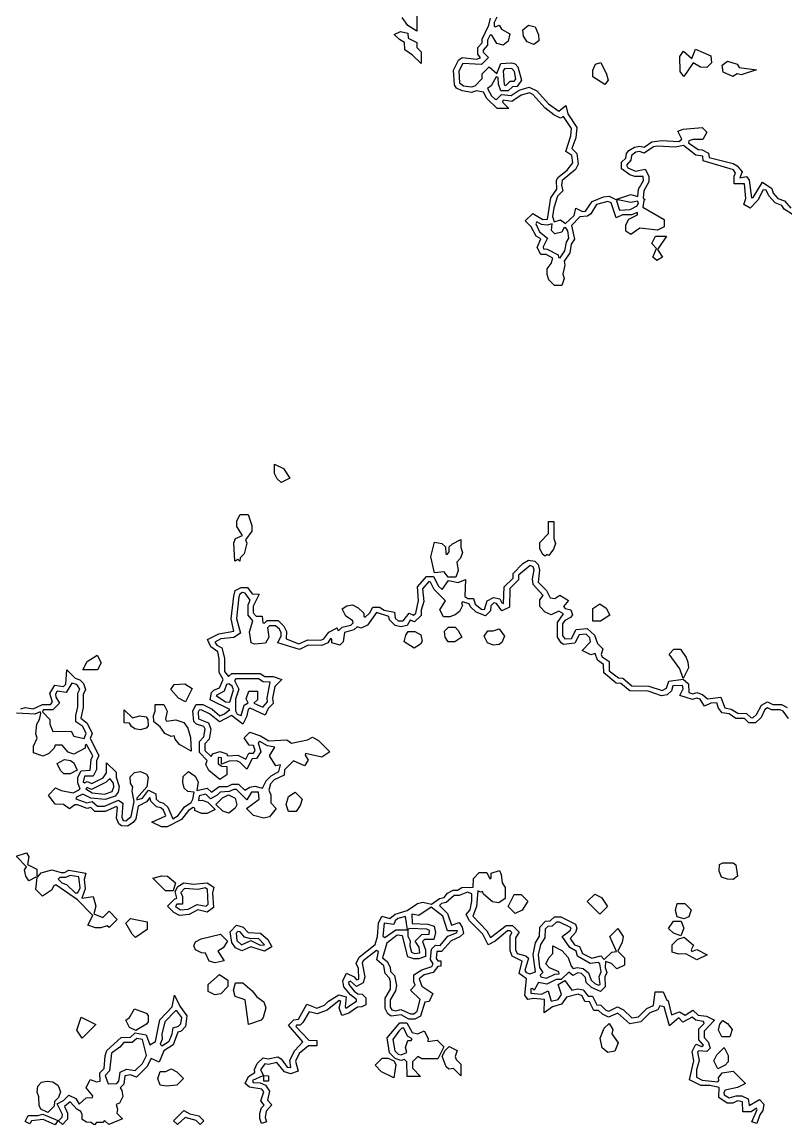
# Model space of a CAD drawing. Header units: metres. Extents: x 0 to 254, y 0 to 254.
# Drawn here: x 77.5 to 165.5, y -0.3 to 126.7 of the extents above; entities that cross this region are included whole.
import ezdxf

# ---------------------------------------------------------------- set-up
doc = ezdxf.new("R2010")
doc.units = ezdxf.units.M
doc.layers.add('contour_grooves', color=7, linetype='Continuous')

msp = doc.modelspace()

# ---------------------------------------------------------------- linework, layer by layer
at = {"layer": 'contour_grooves'}
for points in [[(122.98, 127.63), (122.97, 125.68), (121.96, 126.35), (121.28, 127.25)], [(166.26, 104.57), (165.29, 105.18), (165.02, 105.6), (164.24, 105.93), (163.52, 106.73), (163.21, 107.37), (162.89, 107.42), (162.25, 106.22), (161.38, 105.31), (160.66, 105.74), (160.88, 106.42), (160.71, 108.1), (159.53, 108.12), (159.53, 109), (159.69, 109.35), (159.44, 109.73), (155.97, 110.75), (155.91, 111.31), (155.13, 111.43), (153.7, 112.52), (152.72, 112.34), (150.7, 112.45), (150.26, 112.37), (149.17, 111.66), (148.62, 111.84), (148.21, 111.77), (147.72, 111.38), (147.65, 110.85), (147.15, 110.25), (147.29, 109.94), (148.17, 109.57), (149.29, 109.81), (149.7, 109), (149.7, 108.35), (149.11, 107.3), (149.07, 106.46), (149.29, 106.31), (149.11, 106.2), (149.02, 105.42), (151.48, 104), (151.48, 103.15), (150.72, 102.76), (148.65, 103), (147.62, 102.29), (147.06, 102.66), (147.06, 103.4), (147.39, 104.06), (148.39, 104.56), (148.41, 104.81), (147.69, 104.56), (146.66, 104.55), (145.93, 104.19), (145.35, 105.91), (144.97, 106.07), (143.69, 105.73), (143.01, 104.65), (142.64, 104.4), (141.76, 104.32), (140.78, 103.3), (141.14, 101.74), (140.77, 101.16), (140.61, 100.17), (139.97, 99.2), (140.03, 98.75), (139.8, 97.74), (139.96, 97.22), (139.69, 96.41), (138.84, 96.41), (138.19, 97.06), (137.98, 97.68), (137.98, 98.33), (138.47, 98.95), (138.65, 99.55), (137.88, 99.97), (137.25, 99.98), (136.85, 100.79), (137.27, 101.77), (136.72, 102.08), (136.15, 103.17), (135.48, 103.84), (136.36, 104.71), (137.5, 104.01), (138.02, 104.06), (138.42, 106.48), (139.12, 107.5), (139.07, 108.48), (139.21, 108.84), (140.31, 109.68), (140.95, 110.52), (140.84, 111.36), (140.15, 111.85), (140.71, 113.62), (140.81, 114.47), (139.89, 115.85), (139.53, 115.69), (138.78, 116.06), (137.74, 116.85), (136.36, 118.4), (135.95, 118.6), (135, 118.32), (133.92, 117.59), (132.94, 117.76), (132.86, 117.5), (133.58, 116.77), (132.22, 116.77), (131.06, 117.93), (130.65, 118.68), (129.87, 118.81), (129.29, 118.62), (128.2, 118.81), (127.56, 119.13), (127.31, 119.5), (127.21, 121.22), (127.79, 122.37), (128.2, 122.65), (129.84, 122.46), (130.32, 122.62), (130.01, 123.06), (130.01, 123.82), (130.51, 124.33), (130.52, 124.78), (131.27, 126.37), (131.45, 127.19)], [(132.19, 127.29), (131.89, 126.68), (131.89, 126.27), (132.06, 126.18), (132.48, 126.38), (132.73, 125.92), (133.71, 125.38), (133.5, 124.54), (132.92, 124.08), (132.19, 124.27), (131.64, 125.23), (131.42, 125.26), (131.12, 124.64), (131.12, 124.08), (130.61, 123.52), (130.64, 123.27), (131.24, 122.67), (130.43, 121.86), (128.27, 121.97), (127.81, 121.07), (127.88, 119.75), (128.35, 119.41), (129.28, 119.27), (129.7, 119.39), (130.5, 120.24), (130.52, 120.76), (131.33, 121.57), (132.18, 120.81), (132.67, 121.96), (133.9, 122.05), (134.29, 121.92), (134.63, 121.58), (135.04, 120.06), (134.54, 119.32), (133.99, 119.3), (133.49, 118.81), (132.64, 118.81), (132.38, 119.57), (132.34, 120.36), (132.11, 120.42), (131.53, 119.39), (131.14, 119.1), (131.6, 118.25), (132, 117.85), (132.17, 117.84), (132.73, 118.39), (133.85, 118.28), (134.77, 118.88), (135.92, 119.26), (136.8, 118.81), (138.13, 117.31), (139.32, 116.47), (140.14, 117.15), (140.39, 116.19), (141.43, 114.59), (141.28, 113.42), (140.85, 112.18), (141.4, 111.61), (141.55, 110.39), (141.24, 109.77), (139.72, 108.48), (139.65, 107.95), (139.8, 107.31), (139.2, 106.69), (138.76, 105.33), (138.61, 104.34), (138.82, 103.72), (139.53, 103.95), (140.09, 103.54), (141.11, 104.46), (141.29, 105.3), (142.05, 104.93), (142.41, 104.98), (143.16, 106.09), (144.5, 106.62), (145.13, 106.69), (145.91, 106.31), (147.62, 106.87), (148.43, 106.66), (148.5, 107.49), (149.09, 108.49), (149.04, 108.97), (148.08, 108.97), (147.51, 109.16), (146.55, 109.82), (146.55, 110.62), (147.05, 111.06), (147.12, 111.59), (147.4, 111.95), (148.04, 112.35), (148.65, 112.46), (149.16, 112.33), (150.05, 112.95), (151.19, 113.09), (153.15, 112.99), (153.51, 113.25), (153.06, 114.18), (153.67, 114.42), (155.86, 114.6), (156.38, 114.08), (155.94, 113.21), (154.78, 113.21), (154.32, 113.05), (154.29, 112.84), (155.37, 112.05), (155.83, 112.03), (156.57, 111.66), (156.66, 111.15), (159.43, 110.44), (159.87, 110.17), (160.45, 109.5), (160.2, 108.79), (160.96, 108.94), (161.26, 108.54), (161.52, 106.5), (161.73, 106.53), (162.81, 108.31), (163.86, 107.57), (164.04, 107.05), (164.58, 106.44), (165.33, 106.14), (166.07, 105.31)], [(77.36, 47.66), (77.88, 47.82), (78.81, 47.64), (79.85, 48.15), (80.79, 48.15), (81.01, 48.43), (80.73, 49.43), (81.3, 50.37), (82.3, 50.24), (82.55, 50.5), (82.67, 52.13), (83.63, 51.18), (84.15, 50.99), (84.59, 50.55), (84.82, 49.86), (84.55, 49.3), (84.54, 47.81), (84.29, 46.57), (85, 45.99), (85.59, 44.8), (85.36, 44.25), (86.37, 42.27), (86.07, 41.66), (86.07, 40.65), (85.7, 39.91), (84.7, 39.89), (84.56, 39.23), (84.71, 39.14), (85.01, 39.28), (85.54, 39.04), (86.87, 39.7), (87.25, 40.29), (87.25, 41.45), (88.36, 40.34), (88.36, 39.78), (88.7, 38.69), (88.6, 38.05), (88.24, 37.58), (87.09, 37.2), (85.44, 37.37), (84.5, 37.82), (83.78, 37.48), (83.72, 37.3), (84.99, 36.81), (85.6, 36.99), (86.21, 36.44), (87.02, 36.45), (88.61, 37.15), (89.14, 36.8), (89, 35.18), (89.16, 34.81), (89.47, 34.76), (90.07, 35.25), (90.43, 36.97), (90.2, 38.18), (90.28, 38.63), (90.01, 39.1), (89.96, 39.82), (90.46, 40.32), (91.15, 40.44), (91.85, 40.14), (92.02, 39.77), (91.88, 38.67), (90.73, 37.37), (90.73, 37.18), (91.38, 37.37), (92.07, 38.29), (92.94, 37.85), (92.97, 37.26), (93.31, 36.93), (93.81, 36.79), (94.29, 36.32), (94.88, 35), (95.51, 35.37), (96.23, 36.35), (96.98, 36.85), (97.18, 37.25), (97.35, 38.06), (96.59, 38.13), (96.19, 38.53), (96.03, 39.17), (96.08, 39.84), (96.68, 40.43), (97.45, 39.91), (97.79, 39.24), (97.63, 38.26), (98.83, 38.52), (99.34, 38.06), (100.2, 38.69), (101.18, 38.72), (101.73, 38.99), (102.44, 38.99), (103.19, 38.28), (103.73, 38.63), (104.34, 38.73), (105.21, 38.53), (105.63, 39.37), (106.21, 39.95), (107.08, 40.42), (107.29, 41.2), (106.76, 41.08), (106.02, 42.24), (106.64, 43.25), (105.8, 43.38), (104.9, 43.88), (104.72, 43.72), (105, 42.69), (104.51, 41.95), (104, 41.89), (103.41, 40.72), (102.65, 41.49), (102.25, 41.68), (101.35, 41.64), (100.49, 41.29), (100.47, 41.99), (100.11, 42.03), (100.11, 41.31), (100.53, 41.03), (101.09, 41.02), (101.09, 40.05), (100.28, 39.51), (99.01, 40.54), (98.67, 41.23), (98.84, 41.72), (97.94, 42.63), (97.94, 43.9), (98.44, 44.41), (98.59, 45.31), (98.46, 45.62), (97.59, 45.87), (97.28, 46.18), (97.18, 47.41), (97.55, 48.15), (98.33, 48.15), (99.42, 47.6), (100.31, 46.85), (100.85, 47.07), (101.46, 47.59), (99.18, 48.7), (99.32, 49.52), (99.61, 49.81), (100.26, 50.07), (100.68, 51.04), (100.23, 51.85), (100.23, 53.42), (100.05, 54.21), (99.27, 54.8), (98.86, 55.62), (100.17, 56.27), (101.9, 56.6), (101.61, 58.03), (101.89, 60.61), (102.06, 61.29), (102.75, 61.64), (103.49, 61.64), (104.02, 60.88), (104.83, 60.87), (104.15, 59.49), (104.14, 58.71), (104.48, 58.34), (105.16, 58.33), (105.26, 57.54), (105.44, 57.51), (105.75, 57.82), (107.02, 57.82), (107.65, 57.19), (107.96, 56.57), (107.95, 55.71), (109.38, 55.15), (110.43, 55.58), (111.93, 55.54), (112.27, 55.72), (112.83, 56.49), (113.81, 56.99), (113.83, 56.75), (113.99, 56.68), (114.39, 57.04), (115.4, 57.29), (115.65, 57.56), (115.57, 57.83), (114.81, 58.31), (114.4, 59.15), (114.93, 59.5), (115.59, 59.61), (116.23, 59.29), (116.86, 58.66), (116.87, 58.31), (117.02, 58.2), (117.58, 58.71), (117.91, 59.35), (118.68, 59.35), (119.23, 59.02), (120.43, 58.78), (120.47, 58.11), (120.82, 57.78), (121.42, 57.78), (122.11, 58.65), (122.59, 58.43), (122.86, 58.65), (123.18, 60.12), (123.06, 61.69), (124.08, 62.91), (124.89, 62.91), (125.46, 61.78), (125.89, 61.39), (126.62, 62.43), (127.73, 62.21), (128.57, 62.54), (128.5, 60.57), (128.86, 60.37), (129.52, 60.36), (129.7, 59.7), (130.43, 59.12), (130.79, 59.1), (131.09, 60.09), (131.81, 60.48), (132.55, 60.33), (132.79, 59.84), (132.97, 59.8), (133.06, 61.72), (134.06, 62.71), (134.08, 63.24), (135.21, 64.37), (135.84, 64.79), (136.56, 64.67), (136.94, 64.29), (137.11, 63.63), (136.96, 62.25), (137.92, 61.29), (138.34, 60.42), (138.87, 60.37), (139.47, 60.76), (140.45, 60.11), (139.87, 59.43), (140.07, 59.21), (140.71, 59.05), (140.93, 58.49), (140.68, 58.17), (140.04, 57.82), (139.78, 57.43), (139.77, 56.11), (140.02, 55.71), (140.79, 55.76), (141.32, 56.8), (142.6, 56.92), (143.43, 56.15), (143.79, 55.16), (144.4, 54.55), (144.21, 53.91), (144.33, 53.63), (145.12, 53.1), (145.15, 52.01), (146.2, 51.22), (146.72, 51.2), (147.73, 50.31), (149.69, 50.28), (151.24, 49.77), (151.73, 50.02), (152, 50.83), (153.67, 51.06), (154.28, 50.52), (154.3, 49.55), (154.76, 49.37), (155.25, 49.52), (155.89, 49.31), (156.45, 48.81), (158.01, 49.01), (158.45, 47.77), (159.19, 47.61), (159.94, 47.14), (160.97, 47.13), (161.46, 46.65), (161.7, 46.62), (162.11, 46.99), (162.68, 48.08), (163.39, 48.44), (163.98, 48.15), (165, 48.15), (165.65, 47.82)], [(165.79, 46.53), (165.16, 47.39), (164.83, 47.55), (163.83, 47.55), (163.37, 47.75), (163.08, 47.59), (162.64, 46.67), (161.99, 46.02), (161.24, 46.02), (160.72, 46.52), (159.73, 46.53), (158.94, 47.06), (158.15, 47.18), (157.72, 47.72), (157.54, 48.36), (156.86, 48.32), (156.13, 47.95), (155.62, 48.77), (155.24, 48.88), (154.73, 48.72), (153.29, 49.17), (153.67, 49.95), (153.57, 50.34), (152.46, 50.3), (152.31, 49.74), (151.83, 49.26), (151.15, 49.15), (149.61, 49.69), (147.5, 49.72), (146.48, 50.58), (145.96, 50.6), (144.52, 51.79), (144.5, 52.75), (143.8, 53.25), (143.53, 54.01), (143.03, 53.88), (142.02, 54.38), (142.99, 55.38), (142.89, 55.84), (142.48, 56.24), (141.69, 56.17), (141.2, 55.23), (139.88, 55.06), (139.59, 55.27), (139.17, 55.9), (139.17, 57.61), (139.88, 58.6), (139.35, 58.9), (138.45, 58.46), (137.77, 58.8), (137.14, 59.43), (137.14, 60.19), (137.54, 60.7), (136.38, 61.96), (136.32, 62.61), (136.48, 63.65), (136.38, 64), (136.03, 64.15), (134.71, 63.03), (134.68, 62.49), (133.69, 61.49), (133.66, 59.37), (132.79, 58.94), (132.15, 59.77), (131.84, 59.84), (131.49, 59.51), (131.45, 58.92), (130.9, 58.37), (129.8, 58.8), (129.15, 59.4), (129.02, 59.74), (128.24, 59.97), (128.11, 59.83), (128.23, 59.56), (127.88, 58.86), (127.41, 58.48), (126.8, 58.24), (126.05, 58.24), (125.65, 59.05), (126.29, 60.08), (124.97, 61.41), (124.56, 62.24), (124.36, 62.31), (123.65, 61.48), (123.79, 60.03), (123.49, 59.03), (123.48, 58.41), (122.73, 57.66), (122.22, 57.87), (121.86, 57.26), (121.14, 57.08), (120.48, 57.25), (119.83, 57.9), (119.75, 58.3), (118.34, 58.74), (117.3, 57.3), (116.57, 56.93), (116.1, 57.11), (115.71, 56.75), (114.65, 56.45), (114.49, 55.36), (114.1, 54.97), (113.21, 55.27), (113.2, 55.66), (113.04, 55.76), (112.72, 55.26), (112.05, 54.93), (110.47, 54.97), (109.48, 54.47), (106.96, 55.27), (107.35, 56.04), (107.36, 56.41), (107.15, 56.84), (106.72, 57.22), (106.03, 57.22), (105.78, 56.99), (105.92, 55.92), (105.56, 55.21), (104.29, 55.11), (103.91, 55.27), (103.7, 56.53), (104.11, 57.79), (103.54, 58.42), (103.54, 59.63), (103.77, 60.15), (103.2, 60.99), (102.89, 61.03), (102.59, 60.87), (102.49, 60.55), (102.21, 58.04), (102.67, 56.38), (101.89, 55.86), (100.4, 55.71), (99.72, 55.31), (99.94, 54.97), (100.52, 54.67), (100.83, 53.47), (100.85, 51.96), (101.28, 51.39), (101.68, 51.71), (104.95, 51.71), (105.46, 51.38), (106.43, 51.37), (107.45, 51.03), (106.64, 50.21), (106.35, 48.87), (106.45, 48.25), (105.87, 47.68), (105.5, 46.94), (103.79, 47.74), (103.56, 47.59), (103.36, 46.74), (102.94, 45.88), (101.62, 46.88), (100.24, 46.15), (99.09, 47.08), (98.16, 47.54), (97.91, 47.51), (97.78, 47.25), (97.85, 46.49), (98.99, 46.02), (99.24, 45.3), (99.05, 44.16), (98.55, 43.63), (98.56, 42.87), (99.29, 42.17), (99.47, 42.46), (100.28, 42.73), (101.09, 42.46), (101.19, 42.25), (102.37, 42.3), (103.27, 41.85), (103.65, 42.55), (104.17, 42.56), (104.36, 42.84), (104.19, 43.42), (103.68, 43.48), (103.11, 44.32), (103.76, 44.97), (104.99, 44.56), (105.95, 43.97), (108.01, 44.08), (108.54, 43.71), (110.39, 44.08), (110.97, 44.37), (111.65, 44.02), (112.96, 42.71), (112.05, 42.1), (110.17, 42.49), (110.11, 42.3), (110.48, 41.74), (110.05, 41.1), (108.78, 41.66), (107.73, 40.62), (107.7, 40.03), (106.57, 39.46), (106.14, 39.03), (105.92, 38.28), (106.18, 37.74), (106.18, 36.81), (106.77, 36.18), (106.01, 35.23), (105.38, 35.07), (104.19, 35.37), (103.37, 36.19), (104.84, 37.23), (104.76, 38.04), (103.93, 38.04), (103.41, 37.16), (102.22, 38.35), (101.9, 38.38), (101.38, 38.14), (100.34, 38.06), (99.97, 37.69), (99.2, 37.3), (98.67, 37.81), (97.93, 37.64), (97.84, 37.08), (98.24, 37.14), (98.91, 36.91), (99.76, 36.06), (98.82, 35.59), (98.17, 35.59), (97.43, 35.95), (97.41, 36.23), (97.22, 36.29), (96.7, 35.94), (95.89, 34.89), (94.24, 34.06), (93.59, 34.06), (92.48, 34.61), (94.08, 35.33), (93.79, 35.97), (93.5, 36.25), (92.99, 36.38), (92.34, 37.03), (92.22, 37.44), (91.85, 36.93), (90.89, 36.44), (90.63, 35), (90.31, 34.56), (89.67, 34.14), (88.97, 34.19), (88.66, 34.42), (88.39, 35.07), (88.5, 36.27), (88.39, 36.41), (87.09, 35.84), (85.9, 35.84), (85.45, 36.27), (85.01, 36.16), (83.91, 36.6), (83.59, 36.59), (82.97, 36.12), (82.3, 36.62), (81.32, 36.69), (80.55, 37.71), (81.38, 38.54), (82.02, 38.23), (83.42, 37.99), (84.22, 38.39), (83.94, 39.12), (83.94, 39.77), (84.31, 40.51), (85.36, 40.58), (85.47, 41.81), (85.65, 42.25), (84.95, 43.55), (84.8, 43.44), (84.8, 43.11), (83.48, 42.44), (82.81, 42.67), (82.14, 43.48), (81.31, 43.46), (81.23, 43.14), (80.61, 42.51), (79.95, 42.19), (78.85, 42.57), (78.85, 43.34), (79.25, 44.26), (79.09, 44.78), (79.23, 45.88), (79.51, 46.44), (79.68, 47.13), (79.6, 47.29), (78.97, 47.04), (76.89, 47.14)], [(76.82, 30.67), (78.01, 31.07), (78.3, 30.6), (78.15, 29.71), (79.2, 29.2), (79.2, 28.45), (79.32, 28.32), (79.72, 28.75), (80.94, 29.12), (82.01, 28.81), (82.4, 28.81), (82.91, 29.07), (84.86, 28.72), (84.68, 28), (84.8, 26.93), (84.38, 25.84), (85.72, 26.04), (86.03, 24.92), (85.79, 24.06), (86.81, 23.64), (87.55, 24.35), (88.48, 23.41), (87.55, 22.48), (87.3, 22.67), (86.58, 22.44), (85.98, 22.44), (85.09, 22.73), (85.65, 23.85), (83.9, 25.66), (81.4, 27.4), (81.17, 27.27), (80.91, 26.77), (79.88, 26.08), (79.11, 26.85), (79.27, 28.21), (79.09, 28.27), (78.29, 27.86), (77.93, 28.4), (77.81, 29.12), (78.01, 29.47), (76.82, 30.67)]]:
    msp.add_lwpolyline(points, dxfattribs=at)
for points in [[(135.18, 125.85), (135.83, 126.39), (136.6, 126.21), (136.99, 125.27), (137.03, 124.56), (136.45, 124.15), (135.71, 124.47), (135.28, 125.11), (135.18, 125.85)], [(120.39, 125.3), (121.11, 125.66), (121.96, 125.45), (122, 124.87), (122.97, 124.39), (122.98, 123.82), (123.48, 123.31), (123.48, 121.95), (122.5, 122.93), (121.61, 123.56), (121.58, 124.39), (120.97, 124.72), (120.39, 125.3)], [(153.26, 122.77), (153.68, 123.4), (154.67, 122.53), (155.08, 123.61), (156.84, 122.85), (156.92, 122.05), (156.39, 121.52), (155.67, 121.53), (154.8, 122.05), (153.72, 120.48), (153.3, 121.04), (153.26, 122.77)], [(143.24, 121.22), (143.58, 121.9), (144.16, 122.09), (144.84, 120.74), (145.01, 120.06), (144.63, 119.55), (143.24, 120.45), (143.24, 121.22)], [(158.15, 121.79), (158.76, 122.24), (159.89, 121.91), (160.09, 121.51), (162.09, 121.24), (160.34, 120.66), (159.86, 120.79), (159.37, 120.48), (158.28, 120.97), (158.15, 121.79)], [(133.04, 119.51), (133.25, 119.43), (133.75, 119.92), (134.2, 119.93), (134.38, 120.16), (134.22, 121.04), (133.94, 121.4), (133.09, 121.35), (132.92, 121.11), (133.04, 119.51)], [(145.98, 106.17), (146.34, 105.08), (147.56, 105.17), (148.37, 105.58), (148.52, 105.92), (148.38, 106.12), (147.62, 105.98), (146.13, 106.27), (145.98, 106.17)], [(136.68, 103.49), (137.12, 102.57), (138.05, 101.86), (137.54, 100.84), (137.59, 100.63), (138.01, 100.58), (139.26, 99.95), (139.29, 99.64), (139.5, 99.6), (140.02, 100.38), (140.21, 101.41), (140.5, 101.87), (140.38, 102.69), (140.16, 103.03), (139.93, 103.05), (139.68, 102.56), (138.87, 102.36), (138.5, 102.73), (138.58, 103.52), (137.98, 103.37), (137.36, 103.42), (136.79, 103.75), (136.68, 103.49)], [(150.05, 101.24), (150.48, 102.1), (151.74, 102.1), (150.72, 100.56), (151.26, 99.67), (150.64, 99.3), (150.17, 99.68), (150.6, 100.66), (150.05, 101.24)], [(106.59, 74.75), (106.59, 75.82), (107.61, 75.31), (108.35, 74.2), (107.34, 73.7), (106.9, 74.14), (106.59, 74.75)], [(102.01, 64.65), (101.89, 66.75), (102.08, 67.26), (102.9, 67.63), (102.27, 68.65), (102.27, 69.3), (102.64, 70.04), (103.55, 70.04), (103.97, 68.77), (103.97, 68.12), (103.24, 67.13), (103.39, 66.72), (103.09, 65.51), (102.63, 65.04), (102.61, 64.65), (102.37, 64.84), (102.01, 64.65)], [(137.14, 66.1), (137.14, 66.81), (138.15, 67.84), (138.15, 69.23), (138.75, 69.23), (138.75, 67.25), (138.94, 66.68), (138.72, 66.03), (138.18, 65.31), (137.96, 65.43), (137.78, 65.24), (137.46, 65.46), (137.14, 66.1)], [(125, 63.33), (124.58, 65.15), (125.02, 66.85), (125.87, 66.7), (126.28, 66.3), (126.31, 65.54), (126.47, 65.43), (126.69, 65.73), (126.7, 66.3), (127.08, 66.67), (128.06, 67.17), (128.06, 66.23), (128.25, 65.66), (128.03, 64.99), (127.6, 64.54), (127.73, 63.6), (127.47, 62.82), (126.59, 62.82), (126.13, 63.42), (125, 63.33)], [(143.24, 57.73), (143.24, 59.21), (144.05, 59.75), (144.79, 59.25), (145.2, 58.43), (144.14, 57.73), (143.24, 57.73)], [(121.52, 55.38), (121.72, 56.12), (122, 56.55), (122.74, 56.55), (123.45, 56.19), (123.6, 55.43), (123.4, 55.1), (122.69, 54.63), (121.52, 55.38)], [(126.18, 56.61), (126.62, 57.06), (127.38, 57.06), (127.76, 56.68), (128.15, 55.89), (127.35, 55.35), (126.58, 55.35), (126.25, 55.9), (126.18, 56.61)], [(130.72, 56.02), (131.18, 56.63), (131.79, 56.63), (132.45, 56.85), (133.07, 56.03), (132.76, 55.3), (132.47, 55.05), (131.79, 54.97), (131.11, 55.25), (130.72, 56.02)], [(84.52, 52.13), (85.02, 53.12), (86.16, 53.85), (86.61, 52.94), (86.21, 52.13), (84.52, 52.13)], [(153.67, 51.13), (153.29, 52.26), (152.03, 53.96), (152.58, 54.51), (153.37, 54.51), (154, 53.58), (154.18, 53.01), (154.29, 52.38), (153.67, 51.13)], [(102.14, 51.11), (101.99, 50.92), (102.5, 49.91), (102.1, 48.77), (102.1, 47.43), (102.3, 47.03), (102.75, 46.88), (103.09, 48.06), (103.57, 48.33), (103.34, 48.82), (103.62, 49.67), (104.65, 49.67), (104.65, 48.68), (104.2, 48.31), (105.26, 47.83), (105.79, 48.47), (105.74, 48.87), (106.09, 50.73), (105.28, 50.77), (104.74, 51.11), (102.14, 51.11)], [(79.93, 47.52), (79.88, 47.29), (80.72, 46.44), (80.73, 45.89), (81.04, 45.05), (83.16, 45.09), (83.48, 44.49), (84.65, 44.23), (84.91, 44.8), (84.52, 45.61), (83.69, 46.14), (83.69, 46.87), (83.94, 47.88), (83.94, 49.45), (84.16, 49.91), (83.83, 50.46), (83.24, 50.6), (82.58, 49.54), (81.57, 49.7), (81.36, 49.33), (81.39, 49), (81.83, 48.32), (81.06, 47.55), (79.93, 47.52)], [(94.66, 49.88), (95.03, 50.44), (96.27, 50.54), (97.1, 49.99), (96.34, 48.46), (95.52, 48.87), (94.66, 49.88)], [(99.87, 49.17), (100.93, 48.47), (101.43, 48.42), (101.86, 49.83), (101.71, 50.25), (101.33, 50.54), (101.06, 50.45), (100.79, 49.69), (99.87, 49.17)], [(89.29, 47.55), (90.24, 46.63), (91.08, 46.83), (91.8, 46.72), (92, 46.42), (92.03, 45.71), (91.79, 45.42), (91.13, 45.25), (90.49, 45.36), (90.12, 45.61), (89.88, 46.01), (89.29, 46.02), (89.29, 47.55)], [(92.64, 46.88), (92.85, 47.4), (92.85, 48.15), (93.84, 48.15), (94.23, 47.39), (94.02, 46.45), (94.15, 46.25), (95.22, 46.37), (96.13, 46.06), (96.61, 45.41), (96.9, 44.36), (97.01, 42.78), (95.66, 43.55), (95.16, 44.16), (95.05, 44.55), (94.68, 44.46), (93.96, 44.82), (93.44, 45.59), (92.69, 46.16), (92.64, 46.88)], [(81.55, 41.36), (82.41, 41.8), (83.08, 41.69), (83.46, 41.44), (83.88, 40.59), (83.04, 40.17), (82.34, 40.17), (81.96, 40.54), (81.55, 41.36)], [(85.52, 38.35), (85.03, 38.58), (84.85, 38.45), (85.58, 37.97), (87.02, 37.81), (87.9, 38.13), (88.09, 38.66), (88.03, 39.09), (87.64, 39.61), (87.22, 39.2), (85.52, 38.35)], [(99.85, 36.65), (100.61, 37.4), (101.29, 37.75), (102.06, 37.36), (102.25, 36.61), (102.05, 36.21), (101.34, 35.64), (100.62, 35.88), (99.85, 36.65)], [(107.94, 36.62), (108.2, 37.54), (108.97, 38.05), (109.78, 37.24), (109.54, 36.52), (109.09, 35.84), (108.2, 35.84), (107.94, 36.62)], [(157.8, 28.97), (157.85, 29.71), (158.24, 29.91), (159.43, 29.91), (159.71, 29.68), (159.9, 28.38), (159.42, 27.99), (158.76, 28.04), (158.08, 28.26), (157.8, 28.97)], [(81.88, 28.21), (81.69, 28.03), (82.1, 27.6), (82.62, 27.41), (83.64, 26.47), (83.95, 26.45), (84.2, 27.03), (84.05, 28.29), (83.06, 28.45), (82.53, 28.21), (81.88, 28.21)], [(92.56, 28.16), (93.63, 28.43), (94.27, 28.37), (95.2, 27.6), (94.93, 26.7), (94.04, 26.68), (92.56, 28.16)], [(103.21, 4.51), (103.61, 5.3), (104.34, 5.77), (104.27, 6.11), (104.61, 6.79), (105.27, 7.45), (105.85, 7.34), (106.96, 7.56), (107.37, 7.35), (108.06, 6.39), (108.47, 6.35), (108.37, 7.18), (108.94, 8.32), (109.85, 9.29), (108.2, 11.24), (108.81, 11.84), (109.37, 11.9), (110.32, 13.64), (111.46, 13.18), (112.34, 13.51), (112.81, 13.98), (113.99, 14.7), (114.83, 14.49), (114.71, 13.32), (114.82, 13.18), (116.03, 13.97), (116.02, 14.16), (115.34, 14.71), (114.59, 15.64), (114.47, 16.34), (114.9, 17.2), (115.75, 16.78), (116.04, 16.43), (116.31, 16.52), (116.26, 17.74), (115.98, 18.32), (116.33, 19.04), (118.17, 20.53), (118.47, 21.44), (118.56, 22.98), (118.96, 23.78), (119.88, 23.52), (120.48, 24.01), (121.87, 24.43), (123.06, 25.22), (123.69, 25.38), (124.69, 25.16), (125.61, 25.8), (126.12, 25.91), (126.51, 26.43), (127.18, 26.77), (127.68, 26.77), (128.17, 27.06), (129.48, 27.13), (129.5, 28.12), (130.18, 28.8), (131.03, 28.8), (131.4, 28.07), (131.53, 28.19), (131.54, 28.72), (132.51, 29.05), (132.71, 28.57), (132.8, 27.6), (133.15, 27.07), (133.15, 25.8), (132.41, 25.31), (131.69, 25.43), (130.68, 26.31), (130.56, 26.62), (130.31, 26.55), (130, 26.71), (129.84, 24.88), (129.44, 23.79), (131.06, 22.07), (131.48, 21.33), (133.27, 22.7), (134, 22.7), (134.76, 21.93), (134.34, 21.27), (134.34, 19.91), (134.53, 19.48), (135.53, 19.2), (135.83, 18.95), (135.44, 17.51), (135.58, 17.3), (135.99, 17.12), (136.64, 17.38), (136.37, 19.37), (136.64, 20.71), (137.13, 21.49), (137.14, 22.52), (137.82, 23.21), (138.34, 23.22), (138.84, 23.71), (139.56, 23.71), (141.24, 22.84), (141.43, 22.41), (141.26, 21.9), (140.63, 21.2), (141.15, 20.47), (141.71, 20.27), (142.06, 19.48), (143.13, 18.95), (144.17, 19.19), (144.57, 18.79), (145.45, 19.64), (145.98, 19.7), (145.21, 21.44), (146.13, 22.36), (146.74, 21.45), (146.63, 20.78), (146.15, 19.76), (146.9, 18.96), (146.9, 18.14), (146.03, 17.71), (145.39, 18.34), (144.73, 18.55), (144.69, 17.87), (144.88, 17.28), (144.64, 16.77), (144.68, 15.65), (144.13, 15.1), (143.09, 15.55), (142.5, 16.14), (142.4, 16.7), (141.93, 17.17), (141.54, 17.24), (140.94, 16.94), (140.49, 17.33), (139.6, 16.5), (139.03, 16.49), (137.97, 15.96), (136.99, 16.14), (136.5, 15.27), (136.3, 15.45), (136.13, 15.39), (136.11, 14.9), (137.36, 14.81), (138.12, 15.18), (138.44, 13.99), (139.28, 14.16), (139.66, 14.77), (139.26, 15.9), (140.03, 16.36), (140.85, 15.27), (141.48, 15.41), (142.16, 15.3), (142.72, 14.58), (143.22, 14.55), (143.72, 13.57), (144.18, 13.53), (144.76, 12.96), (145.11, 12.83), (146.09, 13.32), (146.77, 12.97), (147.76, 12.06), (148.5, 12.18), (149.48, 13.15), (150.25, 13.48), (150.42, 15.06), (151.36, 15.06), (151.77, 14.12), (151.93, 14.04), (152.33, 12.42), (153.24, 12.75), (153.9, 12.39), (154.78, 12.94), (155.38, 12.37), (156.34, 12.26), (157.28, 11.79), (156.07, 10.55), (156.07, 9.8), (156.53, 9.32), (156.78, 8.57), (156.39, 8.18), (155.47, 8.25), (155.32, 8.13), (155.5, 7.14), (155.21, 6.07), (155.18, 5.22), (155.84, 4.88), (157.65, 4.71), (157.78, 4.84), (157.73, 5.17), (158.15, 5.72), (159.41, 5.93), (160.85, 4.5), (159.93, 4.04), (158.51, 3.75), (158.35, 3.48), (158.39, 3.19), (158.95, 2.85), (159.76, 3.1), (160.41, 3.1), (161.15, 2.73), (161.27, 1.96), (162.44, 2.66), (162.95, 2.14), (162.83, 1.41), (162.48, 0.88), (162.15, -0.09), (161.58, 0.09), (162.17, 1.52), (162.11, 1.68), (161.48, 1.23), (160.55, 1.23), (160.48, 2.39), (159.92, 2.5), (159.39, 2.25), (158.72, 2.25), (157.75, 2.89), (157.81, 4.06), (156.74, 4.28), (155.69, 4.28), (154.37, 4.94), (154.87, 7.1), (154.69, 8.2), (155.1, 9.02), (155.82, 8.78), (156.01, 8.9), (155.46, 9.55), (155.46, 10.81), (156.07, 11.43), (156, 11.65), (155.12, 11.81), (154.68, 12.13), (153.62, 11.58), (153.15, 12.07), (152.07, 11.15), (151.46, 13.35), (150.99, 13.44), (150.74, 13), (149.82, 12.64), (148.77, 11.59), (147.52, 11.38), (146.14, 12.62), (145.07, 12.14), (144.38, 12.48), (143.92, 12.92), (143.36, 12.93), (142.86, 13.91), (142.34, 13.95), (142.01, 14.6), (141.55, 14.79), (140.23, 14.44), (139.63, 13.65), (138.59, 13.34), (137.64, 12.63), (137.68, 14.19), (136.41, 14.29), (135.77, 14.18), (135.43, 14.68), (135.6, 16.56), (134.76, 17.19), (135.12, 18.58), (133.96, 19.16), (133.75, 19.79), (133.74, 21.47), (133.93, 21.91), (133.73, 22.09), (133.43, 22.08), (132.01, 20.88), (131.19, 20.47), (130.57, 21.7), (129.04, 23.24), (128.67, 23.98), (129.13, 24.52), (129.33, 25.49), (129.33, 26.33), (128.81, 26.55), (127.85, 26.17), (127.29, 26.15), (126.37, 25.34), (125.84, 25.23), (125.6, 24.99), (126.5, 24.09), (126.98, 22.73), (127.87, 23.04), (128.22, 22.51), (128.34, 21.78), (127.94, 21.39), (126.95, 20.95), (125.83, 19.7), (125.29, 19.7), (125.21, 18.9), (125.39, 18.64), (125.73, 18.62), (125.73, 18.02), (125.4, 17.99), (124.87, 17.3), (123.83, 17.03), (123.24, 16.54), (123.56, 15.7), (124.84, 14.86), (124.39, 13.95), (123.91, 13.88), (123.41, 12.25), (122.74, 11.92), (122.07, 11.92), (121.18, 12.4), (120.04, 12.26), (119.64, 12.52), (119.32, 13.16), (119.32, 14.34), (119.96, 15.36), (119.96, 16.22), (119.85, 16.65), (119.32, 17.18), (119.17, 18.05), (118.39, 18.73), (118.55, 19.7), (118.34, 19.83), (116.82, 18.64), (116.67, 18.38), (117, 16.8), (116.82, 16.08), (116.02, 15.68), (115.33, 16.29), (115.11, 16.19), (115.16, 15.91), (115.76, 15.15), (116.19, 14.82), (116.69, 14.81), (117.12, 14.38), (117.12, 13.56), (116.64, 13.32), (116.15, 13.31), (115.17, 12.62), (114.34, 12.35), (114.04, 13.23), (114.23, 13.93), (114.05, 14.05), (112.65, 12.96), (111.51, 12.53), (110.57, 12.75), (109.84, 11.52), (109.56, 11.24), (109.13, 11.22), (109.06, 11.06), (110.56, 9.49), (111.47, 9.46), (111.47, 8.86), (110.51, 8.85), (109.44, 7.97), (108.99, 7.06), (109.31, 5.92), (108.42, 5.62), (107.75, 5.85), (106.85, 6.94), (105.9, 6.71), (105.49, 6.78), (104.96, 6.09), (105.31, 5.42), (105.88, 5.39), (105.88, 4.79), (105.37, 4.79), (105.36, 5.27), (105.23, 5.39), (104.06, 4.86), (104.13, 4.63), (104.92, 4.57), (105.56, 4.32), (106.02, 3.63), (105.77, 2.6), (106.3, 2.04), (105.62, 1.33), (105.5, 0.58), (105.65, 0.09), (105.08, -0.09), (104.9, 0.46), (104.9, 1.07), (105.1, 1.69), (105.39, 2.01), (105, 2.49), (105.37, 3.53), (105.13, 3.85), (103.71, 4.08), (103.21, 4.51)], [(95.13, 26.6), (95.46, 27.18), (96.14, 27.63), (97.26, 27.45), (98.84, 27.62), (99.6, 27.11), (99.45, 26.48), (99.56, 24.79), (98.82, 24.23), (97.76, 24.49), (96.78, 23.96), (95.65, 23.87), (95.01, 24.19), (94.25, 24.94), (95.06, 25.75), (95.35, 25.83), (95.13, 26.6)], [(96, 25.15), (95.33, 25.14), (95.17, 24.9), (95.76, 24.5), (96.65, 24.57), (97.7, 25.13), (98.73, 24.92), (98.96, 25.15), (98.88, 26.85), (98.61, 27.02), (97.78, 26.85), (96.23, 26.98), (95.8, 26.49), (96, 26.03), (96, 25.15)], [(133.51, 24.88), (134.2, 26.26), (135.01, 26.26), (135.78, 25.49), (135.1, 24.45), (134.32, 24.07), (133.51, 24.88)], [(142.61, 25.45), (143.48, 26.32), (144.26, 25.94), (144.95, 24.9), (144.05, 24.01), (142.61, 25.45)], [(119.58, 18.56), (119.92, 17.89), (119.94, 17.42), (120.4, 16.95), (120.64, 15.78), (120.54, 15.18), (119.92, 14.15), (119.92, 13.31), (120.09, 12.97), (120.58, 12.86), (121.15, 13.04), (122.26, 12.52), (122.62, 12.53), (123.03, 12.83), (123.36, 14.18), (122.25, 15.27), (122.78, 15.84), (122.63, 16.22), (122.63, 17.01), (123.56, 17.59), (124.7, 17.98), (124.85, 18.29), (124.56, 18.77), (124.66, 19.98), (125.12, 20.43), (125.66, 20.38), (126.55, 21.46), (127.56, 21.87), (127.66, 22.08), (126.53, 22.1), (125.97, 23.77), (124.64, 24.83), (123.23, 23.87), (122.41, 24), (122.43, 22.92), (124.25, 22.87), (124.97, 22.63), (125.12, 21.89), (124.96, 21.08), (123.85, 21.08), (123.62, 20.86), (123.99, 19.9), (123.99, 19.13), (123.23, 18.87), (122.62, 18.87), (121.93, 19.11), (121.34, 21.51), (120.73, 21.59), (119.53, 20.67), (119.03, 18.98), (119.58, 18.56)], [(152.78, 24.43), (152.98, 25.24), (153.85, 25.24), (154.58, 24.51), (154.3, 23.7), (153.74, 23.46), (152.97, 23.68), (152.78, 24.43)], [(89.48, 22.97), (90, 23.49), (91.92, 23.14), (91.92, 22.24), (90.57, 21.33), (90.2, 21.7), (89.48, 22.97)], [(119.08, 21.46), (119.3, 21.32), (120.57, 22.19), (121.91, 22.22), (121.69, 23.75), (120.8, 23.5), (120.48, 23.22), (120.32, 22.82), (119.24, 22.98), (119.08, 21.46)], [(136.97, 19.33), (137.13, 17.86), (137.48, 17.27), (137.19, 16.97), (137.26, 16.78), (137.93, 16.63), (138.89, 17.1), (139.36, 17.15), (139.33, 17.37), (138.28, 17.82), (137.83, 18.27), (138.21, 19.01), (138.65, 19.47), (138.66, 20.34), (139.68, 19.83), (140.41, 19), (140.74, 18), (140.99, 17.74), (141.46, 17.87), (142.13, 17.76), (142.76, 17.24), (143.07, 16.42), (143.47, 16.02), (143.91, 15.81), (144.1, 15.92), (143.99, 16.83), (144.23, 17.35), (144.07, 18.27), (143.88, 18.45), (142.94, 18.32), (141.5, 19.17), (141.32, 19.74), (140.6, 20.17), (139.74, 21.45), (140.64, 22.12), (140.76, 22.43), (139.4, 23.1), (139.06, 23.09), (138.58, 22.61), (138.06, 22.59), (137.75, 22.28), (137.73, 21.28), (137.22, 20.52), (136.97, 19.33)], [(151.98, 22.36), (152.55, 23.21), (153.42, 23.21), (153.74, 22.4), (153.39, 21.51), (152.54, 21.8), (151.98, 22.36)], [(97.31, 20.36), (97.5, 20.83), (98.13, 21.15), (100.36, 21.72), (101.17, 20.91), (100.66, 20.14), (100.06, 19.75), (100.79, 18.65), (99.77, 18.4), (99.05, 18.58), (98.64, 19.51), (98.17, 19.55), (97.5, 19.89), (97.31, 20.36)], [(101.47, 21.98), (102.23, 22.74), (102.98, 22.49), (103.56, 21.89), (104.98, 21.81), (105.84, 21.09), (106.27, 20.25), (105.42, 19.74), (103.85, 20.26), (102.82, 19.77), (102.11, 20.13), (101.68, 20.76), (101.47, 21.98)], [(103.15, 21.37), (102.64, 21.97), (102.38, 22.02), (102.16, 21.8), (102.27, 20.97), (102.77, 20.47), (103.85, 20.96), (104.94, 20.45), (105.43, 20.48), (104.73, 21.19), (103.86, 21.16), (103.15, 21.37)], [(121.95, 22.19), (121.96, 21.46), (122.22, 20.93), (122.17, 20.37), (122.38, 19.64), (122.73, 19.47), (123.32, 19.54), (123.26, 20.21), (122.8, 20.91), (123.57, 21.68), (124.42, 21.7), (124.45, 22.12), (124.14, 22.27), (122.11, 22.35), (121.95, 22.19)], [(153.05, 21.13), (153.77, 21.37), (154.85, 20.42), (154.58, 19.88), (154.65, 19.71), (155.25, 19.93), (156.43, 19.34), (155.25, 18.75), (153.98, 19.42), (153.17, 19.38), (152.41, 19.64), (152.41, 20.48), (153.05, 21.13)], [(98.96, 15.9), (100.25, 17.05), (101.21, 16.41), (101.21, 15.68), (100.42, 14.82), (99.72, 14.7), (98.96, 15.09), (98.96, 15.9)], [(101.88, 15.27), (102.08, 16.08), (102.95, 16.08), (104.03, 15.16), (104.55, 14.49), (105.38, 13.9), (105.58, 13.22), (105.27, 12.1), (105.04, 11.79), (103.59, 11.31), (103.22, 14.13), (102.06, 14.53), (101.88, 15.27)], [(81.71, 0.22), (82.14, 0.61), (82.16, 0.93), (81.55, 2.17), (82.29, 2.54), (82.91, 3.16), (83.7, 2.77), (84.1, 2.14), (84.88, 2.84), (85.64, 2.9), (85.65, 3.08), (84.9, 4.02), (85.36, 4.95), (86.08, 4.71), (86.52, 4.78), (86.49, 5.72), (86.99, 6.25), (87.08, 7.68), (87.29, 8.31), (88.94, 9.79), (90, 9.85), (90.56, 10.33), (91.81, 10.11), (92.22, 8.96), (92.89, 9.35), (93.37, 11.83), (94.79, 13.35), (95.06, 14.66), (95.68, 13.42), (96.5, 12.31), (96.35, 11.05), (95.85, 10.55), (95.47, 10.42), (94.9, 8.94), (93.85, 8.27), (93.31, 6.97), (92.37, 7.37), (91.87, 6.44), (90.68, 5.25), (90, 5.51), (89.37, 5.39), (89.22, 4.44), (88.81, 3.99), (89.02, 3.71), (89.14, 3.01), (88.75, 2.25), (88.36, 2.1), (88.5, 1.53), (88.42, 1.1), (89.08, 0.43), (87.51, -0.21), (87, 0.25), (86.83, 0), (86.07, 0.03), (85.86, -0.25), (85.42, 0.03), (84.92, 0.04), (84.45, 0.35), (84.45, 0.94), (84.28, 1.28), (83.81, 1.54), (83.06, 2.4), (82.41, 1.85), (82.76, 1.09), (82.76, 0.38), (82.16, -0.21), (81.71, 0.22)], [(90.6, 10.61), (89.87, 10.97), (89.46, 11.81), (89.9, 12.12), (90.45, 13.09), (91.79, 12.6), (92.05, 12.34), (92.05, 11.61), (91.83, 11.32), (90.6, 10.61)], [(93.42, 9.04), (93.62, 8.84), (94.44, 9.39), (94.82, 10.24), (94.92, 10.93), (95.53, 11.09), (95.81, 11.37), (95.9, 12.12), (95.35, 12.89), (95.17, 12.86), (93.95, 11.59), (93.62, 10.18), (93.66, 9.62), (93.42, 9.04)], [(83.83, 10.65), (84.32, 12.13), (86.02, 11.28), (84.45, 9.71), (83.83, 10.65)], [(119.55, 9.77), (121.02, 11.5), (121.82, 11.5), (122.45, 10.37), (123.1, 10.23), (123.83, 10.58), (124.28, 9.67), (124.25, 9.34), (125.31, 9.49), (126.09, 8.71), (125.4, 7.34), (123.57, 7.34), (123.09, 7.62), (122.48, 7), (122.47, 6.28), (123.4, 5.3), (121.86, 5.3), (121.85, 7.01), (121.58, 7.26), (121.15, 7.15), (120.48, 7.37), (119.83, 8.02), (119.55, 9.77)], [(157.73, 10.65), (157.9, 11.33), (158.23, 11.77), (158.75, 11.43), (159.31, 10.73), (159.03, 9.88), (158.12, 9.88), (157.73, 10.65)], [(120.22, 9.58), (120.45, 8.26), (120.82, 7.89), (121.17, 7.79), (121.83, 8.06), (121.68, 8.65), (121.95, 9.46), (122.34, 9.47), (122.44, 9.63), (121.92, 9.97), (121.49, 10.88), (121.25, 10.87), (120.9, 10.53), (120.22, 9.58)], [(144.09, 9.71), (144.57, 10.87), (145.12, 11.41), (145.57, 10.73), (145.45, 10.23), (146.16, 9.19), (145.77, 8.21), (144.97, 8.08), (144.32, 8.62), (144.09, 9.71)], [(87.43, 4.47), (88.44, 4.52), (88.65, 4.76), (88.8, 5.8), (89.53, 6.16), (90.55, 5.99), (91.37, 6.79), (91.83, 7.74), (91.39, 9.56), (90.74, 9.68), (90.2, 9.24), (89.22, 9.21), (88.77, 8.68), (87.83, 8), (87.6, 5.98), (87.09, 5.43), (87.43, 4.47)], [(125.91, 7.66), (126.24, 8.32), (126.69, 8.76), (127.62, 8.3), (127.41, 7.61), (127.52, 7.28), (128.06, 6.74), (128.06, 5.38), (127.2, 6.24), (126.65, 6.16), (126.37, 6.44), (125.91, 7.66)], [(157.21, 7.13), (157.55, 7.81), (158.39, 8.65), (158.86, 7.71), (158.86, 7), (158.48, 6.63), (157.66, 6.21), (157.21, 7.13)], [(118.18, 6.62), (118.99, 7.43), (119.69, 7.43), (120.35, 7.1), (120.56, 6.68), (120.35, 5.16), (118.93, 5.86), (118.18, 6.62)], [(93.17, 5.09), (93.44, 5.9), (94.09, 5.9), (94.68, 6.19), (95.36, 5.85), (96.12, 5.09), (95.33, 4.3), (94.14, 4.18), (93.43, 4.32), (93.17, 5.09)], [(79.27, 3.52), (79.32, 4.21), (79.77, 4.66), (80.42, 4.76), (81.04, 4.68), (81.69, 4.27), (81.93, 3.56), (81.7, 2.89), (81.25, 2.42), (81.23, 1.91), (80.48, 1.16), (79.69, 1.56), (79.49, 1.97), (79.45, 2.98), (79.27, 3.52)], [(94.97, 0.21), (96.16, 1.4), (96.83, 1), (97.88, 0.79), (98.45, 0.21), (98.03, -0.21), (97.57, 0.23), (96.3, 0.6), (95.4, -0.21), (94.97, 0.21)], [(77.87, 0.13), (78.2, 0.81), (79.35, 0.81), (79.92, 0.99), (81.63, 0.23), (81.31, -0.27), (79.94, 0.35), (78.62, 0.2), (78.4, -0.13), (77.87, 0.13)]]:
    msp.add_lwpolyline(points, close=True, dxfattribs=at)

doc.saveas('drawing.dxf')
